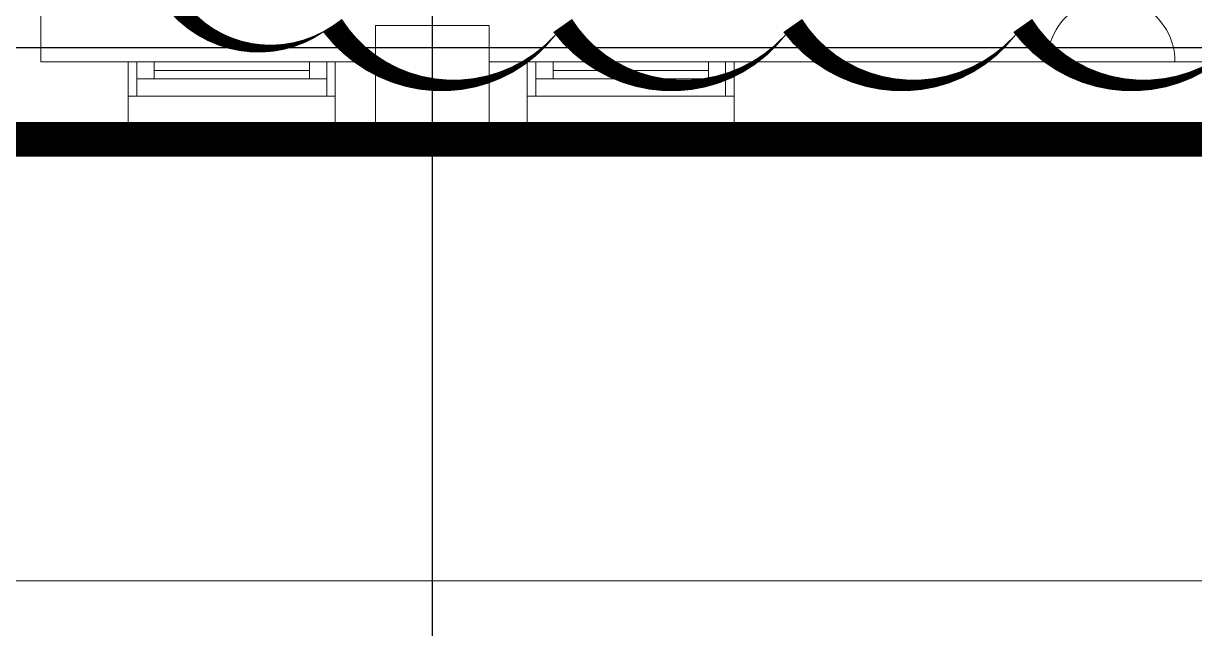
# Model space of a CAD drawing. Header units: metres. Extents: x 75097 to 220695, y -1557923 to -1361206.
# Drawn here: x 194128 to 197522, y -1471321 to -1469567 of the extents above; entities that cross this region are included whole.
import ezdxf

# ---------------------------------------------------------------- set-up
doc = ezdxf.new("R2010")
doc.units = ezdxf.units.M
doc.linetypes.add('DASHED2', pattern=[0.375, 0.25, -0.125])
doc.layers.get('0').update_dxf_attribs({"lineweight": 0})
for name, color, linetype, lineweight in [('A-100 - Copy$0$Aluminum', 8, 'Continuous', 0), ('A-100 - Copy$0$Proj', 8, 'Continuous', 0), ('A-100 - Copy$0$Structure', 8, 'Continuous', 9), ('A-100 - Copy$0$Walls', 8, 'Continuous', 0)]:
    doc.layers.add(name, color=color, linetype=linetype, lineweight=lineweight)
doc.layers.add('A-100 - Copy$0$axes', color=8, linetype='Continuous')
doc.layers.add('E-POWR', color=7, linetype='Continuous', lineweight=9, true_color=0x4e7e3e)
doc.layers.add('REV 01', color=7, linetype='Continuous', lineweight=0, true_color=0xe41b4d)

# ---------------------------------------------------------------- blocks, each defined once
blk = doc.blocks.new('NORMAL SOCKET')
at = {"layer": 'E-POWR'}
for p, q in [((0, 307.7), (0, 615.4)), ((-307.7, 0), (307.7, 0))]:
    blk.add_line(p, q, dxfattribs=at)
blk.add_ellipse((0, 0), major_axis=(32.8, 305.9), ratio=1, start_param=4.81904, end_param=7.960633, dxfattribs=at)
blk = doc.blocks.new('A-100 - Copy')
at = {"layer": 'A-100 - Copy$0$Aluminum'}
for p, q in [((194432.1, -1469677.7, 0), (195032.1, -1469677.7, 0)), ((194457.1, -1469777.7, 0), (194457.1, -1469677.7, 0)), ((194507.1, -1469727.7, 0), (194507.1, -1469677.7, 0)), ((194957.1, -1469727.7, 0), (194957.1, -1469677.7, 0)), ((195007.1, -1469777.7, 0), (195007.1, -1469677.7, 0)), ((195588.3, -1469677.7, 0), (196188.3, -1469677.7, 0)), ((195613.3, -1469777.7, 0), (195613.3, -1469677.7, 0)), ((195663.3, -1469727.7, 0), (195663.3, -1469677.7, 0)), ((196113.3, -1469727.7, 0), (196113.3, -1469677.7, 0)), ((196163.3, -1469777.7, 0), (196163.3, -1469677.7, 0)), ((194457.1, -1469727.7, 0), (195007.1, -1469727.7, 0)), ((194957.1, -1469702.7, 0), (194507.1, -1469702.7, 0)), ((195613.3, -1469727.7, 0), (196163.3, -1469727.7, 0)), ((196113.3, -1469702.7, 0), (195663.3, -1469702.7, 0)), ((194432.1, -1469777.7, 0), (195032.1, -1469777.7, 0)), ((195588.3, -1469777.7, 0), (196188.3, -1469777.7, 0))]:
    blk.add_line(p, q, dxfattribs=at)
at = {"layer": 'A-100 - Copy$0$axes'}
for p, q in [((195313.3, -1477297.4, 0), (195313.3, -1451192.7, 0)), ((195313.3, -1477297.4, 0), (195313.3, -1451192.7, 0)), ((215795, -1469637.7, 2.4), (83877.8, -1469637.7, 2.4))]:
    blk.add_line(p, q, dxfattribs=at)
at = {"layer": 'A-100 - Copy$0$Proj'}
for p, q in [((194432.1, -1469902.7, 0), (195032.1, -1469902.7, 0)), ((195588.3, -1469902.7, 0), (196188.3, -1469902.7, 0))]:
    blk.add_line(p, q, dxfattribs=at)
blk.add_lwpolyline([(188053.3, -1469902.7), (188053.3, -1471182.7), (211678.3, -1471182.7), (211678.3, -1453692.7), (188053.3, -1453692.7), (188053.3, -1454972.7)], dxfattribs=at)
at = {"layer": 'A-100 - Copy$0$Structure', "elevation": 0}
blk.add_lwpolyline([(195148.3, -1469572.7), (195478.3, -1469572.7), (195478.3, -1469902.7), (195148.3, -1469902.7)], close=True, dxfattribs=at)
at = {"layer": 'A-100 - Copy$0$Walls'}
for p, q in [((194178.3, -1469677.7, 0), (194432.1, -1469677.7, 0)), ((194432.1, -1469677.7, 0), (194432.1, -1469902.7, 0)), ((195032.1, -1469677.7, 0), (195148.3, -1469677.7, 0)), ((195032.1, -1469677.7, 0), (195032.1, -1469902.7, 0)), ((195478.3, -1469677.7, 0), (195588.3, -1469677.7, 0)), ((195588.3, -1469677.7, 0), (195588.3, -1469902.7, 0)), ((196188.3, -1469677.7, 0), (198163.3, -1469677.7, 0)), ((196188.3, -1469677.7, 0), (196188.3, -1469902.7, 0)), ((192598.3, -1469902.7, 0), (194432.1, -1469902.7, 0)), ((195032.1, -1469902.7, 0), (195148.3, -1469902.7, 0)), ((195478.3, -1469902.7, 0), (195588.3, -1469902.7, 0)), ((196188.3, -1469902.7, 0), (198163.3, -1469902.7, 0))]:
    blk.add_line(p, q, dxfattribs=at)
at = {"layer": 'A-100 - Copy$0$Walls', "elevation": 0}
blk.add_lwpolyline([(194178.3, -1464852.7), (194178.3, -1469677.7)], dxfattribs=at)

msp = doc.modelspace()

# ---------------------------------------------------------------- linework, layer by layer
at = {"layer": 'E-POWR', "color": 240, "linetype": 'DASHED2', "ltscale": 500, "true_color": 0xf10e52, "const_width": 100, "elevation": 0}
msp.add_lwpolyline([(159393.3, -1448612.7), (159393.3, -1454972.7), (147820.4, -1454991.2), (147948, -1460991.2), (148420.5, -1460972.7), (148420.5, -1466760.4), (151756.7, -1466760.4), (151498.3, -1475532.7), (159048.3, -1475532.7), (159048.3, -1476893.7), (174041.3, -1476822.7), (174041.3, -1469902.7), (209947.3, -1469902.7), (209947.3, -1454972.7), (173995.3, -1454972.7), (173978.3, -1451323.8), (179573.3, -1451323.8), (179573.3, -1448020.8), (173978.3, -1448045.7)], dxfattribs=at)

# ---------------------------------------------------------------- block references
at = {"layer": 'E-POWR', "color": 85, "xscale": -0.6, "yscale": 0.6, "zscale": 0.6}
msp.add_blockref('NORMAL SOCKET', (197280.7, -1469677.7, 0), dxfattribs=at)

# ---------------------------------------------------------------- next in the draw order: block references
msp.add_blockref('A-100 - Copy', (0, 0))

# ---------------------------------------------------------------- next in the draw order: linework, layer by layer
at = {"layer": 'REV 01', "color": 3}
msp.add_lwpolyline([(200357.4, -1469572.7, 0, 66.7, -0.520567), (199690.8, -1469572.7, 0, 66.7, -0.520567), (199024.1, -1469572.7, 0, 66.7, -0.520567), (198357.4, -1469572.7, 0, 66.7, -0.520567), (197690.7, -1469572.7, 0, 66.7, -0.520567), (197024, -1469572.7, 0, 66.7, -0.520567), (196357.4, -1469572.7, 0, 66.7, -0.520567), (195690.7, -1469572.7, 0, 66.7, -0.520567), (195024, -1469572.7, 0, 66.7, -0.520567), (194516.5, -1469411, 0, 66.7, -0.520567), (194506.2, -1468744.4, 0, 66.7, -0.520567), (194495.9, -1468077.8, 0, 66.7, -0.520567), (194485.6, -1467411.2, 0, 66.7, -0.520567), (194475.3, -1466744.6, 0, 66.7, -0.520567), (194465, -1466078, 0, 66.7, -0.520567), (194454.7, -1465411.4, 0, 66.7, -0.520567), (194444.4, -1464744.8, 0, 66.7, -0.520567), (194434.1, -1464078.2, 0, 66.7, -0.520567)], format="xyseb", dxfattribs=at)

doc.saveas('drawing.dxf')
